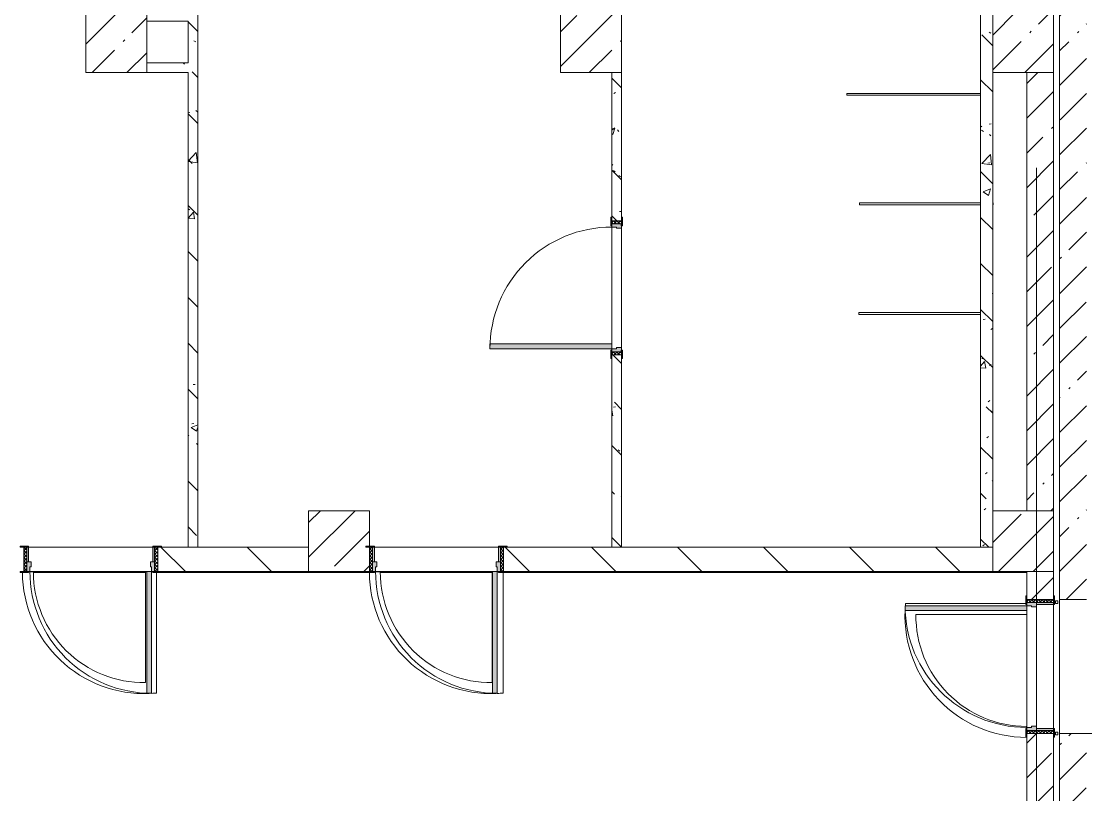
# Model space of a CAD drawing. Header units: millimetres. Extents: x -2766 to 205613, y -8553 to 29000.
# Drawn here: x 154822 to 163567, y 16767 to 23120 of the extents above; entities that cross this region are included whole.
import ezdxf

# ---------------------------------------------------------------- set-up
doc = ezdxf.new("R2010")
doc.units = ezdxf.units.MM
for name, color, linetype, lineweight, true_color in [('A-DOOR-2', 7, 'Continuous', 5, 0xaaaaaa), ('A-DOOR-3', 7, 'Continuous', 5, 0xe2e2e2), ('A-DOOR-FRAM-3', 7, 'Continuous', 5, 0xe2e2e2), ('A-DOOR-FRAM-4', 7, 'Continuous', 5, 0xaaaaaa), ('A-FLOR-2', 7, 'Continuous', 5, 0xaaaaaa), ('I-WALL-5', 7, 'Continuous', 5, 0x787878)]:
    doc.layers.add(name, color=color, linetype=linetype, lineweight=lineweight, true_color=true_color)
for name, color, linetype, lineweight in [('A-GENM-1', 7, 'Continuous', 5), ('A-WALL', 7, 'Continuous', 9), ('A-WALL-3', 7, 'Continuous', 5), ('I-WALL-3', 7, 'Continuous', 5), ('S-COLS-2', 7, 'Continuous', 5), ('Оси', 7, 'Continuous', 9)]:
    doc.layers.add(name, color=color, linetype=linetype, lineweight=lineweight)
pattern_1 = [(45, (78603, 0), (-285.1231, 285.1231), []), (45, (78888.1, 0), (-285.1231, 285.1231), [504.031, -100.806, 16.764, -84.042])]
pattern_2 = [(135, (78603, 0), (-377.1708, -377.1708), [533.4, -88.9, 17.78, -88.9]), (135, (78603, 376.94), (-377.1708, -377.1708), []), (50, (78603, 0), (637.6445, -55.7866), [66.675, -733.425]), (355, (78603, 0), (-123.3494, 668.699), [53.34, -586.74]), (100.451, (78656.1, -4.65), (514.299, 612.908), [56.665, -623.315]), (46.184, (78603, 177.8), (948.7764, -147.15), [100.012, -1100.137]), (96.636, (78682.05, 165.5), (830.909, 865.997), [84.998, -934.973]), (351.184, (78603, 177.8), (830.918, 865.988), [80.01, -880.11]), (21, (78691.9, 133.35), (530.6506, -357.9283), [66.675, -733.425]), (326, (78691.9, 133.35), (216.308, 644.6585), [53.34, -586.74]), (71.451, (78736.1, 103.5), (746.9596, 286.7243), [56.665, -623.315]), (37.5, (78602.98, 0), (10.81053, 295.9426), [16.764, -562.864, 16.764, -578.866, -588.962]), (37.5, (78602.98, 0), (10.81053, 295.9426), [-1175.258, 16.764, -572.198]), (7.5, (78602.98, 0), (233.8692, 350.6318), [16.764, -322.834, 16.764, -549.529, -224.472]), (7.5, (78602.98, 0), (233.8692, 350.6318), [-905.891, 16.764, -207.708]), (327.5, (78404.74, 0), (474.5678, -20.0513), [16.764, -205.486, 16.764, -676.656, -920.115]), (327.5, (78404.74, 0), (474.5678, -20.0513), [-915.67, 16.764, -903.351]), (317.5, (78315.84, 0), (518.4522, 88.9934), [16.764, -272.161, 16.764, -443.738, -653.415]), (317.5, (78315.84, 0), (518.4522, 88.9934), [-749.427, 16.764, -636.651])]

# ---------------------------------------------------------------- blocks, each defined once
blk = doc.blocks.new('BSC_Колонна _Прямоугольная - 500х500-23287078-2_2_1_птичка')
at = {"layer": 'S-COLS-2'}
h = blk.add_hatch(dxfattribs=at)
h.set_pattern_fill('FP_124', color=256, style=0, pattern_type=2)
h.set_pattern_definition([(45, (-84450, -22950), (-285.1231, 285.1231), []), (45, (-84164.88, -22950), (-285.1231, 285.1231), [504.031, -100.806, 16.764, -84.042])])
h.paths.add_polyline_path([(140, -250), (250, -250), (250, 250), (-250, 250), (-249.3, -250), (60, -250)])
for p, q in [((250, 250), (-250, 250)), ((-250, 250), (-250, -250)), ((250, -250), (250, 250)), ((-250, -250), (250, -250))]:
    blk.add_line(p, q, dxfattribs=at)
blk = doc.blocks.new('BSC_Колонна _Прямоугольная - 500х500-V198-2_2_1_птичка')
at = {"layer": 'S-COLS-2'}
h = blk.add_hatch(dxfattribs=at)
h.set_pattern_fill('FP_140', color=256, style=0, pattern_type=2)
h.set_pattern_definition([(45, (-77000, -22950), (-285.1231, 285.1231), []), (45, (-76714.88, -22950), (-285.1231, 285.1231), [504.031, -100.806, 16.764, -84.042])])
h.paths.add_polyline_path([(-250, -250), (250, -250), (250, 250), (-250, 250)])
for p, q in [((250, 250), (-250, 250)), ((-250, 250), (-250, -250)), ((250, -250), (250, 250)), ((-250, -250), (250, -250))]:
    blk.add_line(p, q, dxfattribs=at)
blk = doc.blocks.new('110_Дверь_СКБ_1Ст_Внутренняя1 - Д-4 1100x2100h_су мгн-V204-2_2_1_птичка')
at = {"layer": 'A-DOOR-2'}
h = blk.add_hatch(dxfattribs=at)
h.set_pattern_fill('FP_143', color=256, style=0, pattern_type=2)
h.set_pattern_definition([(135, (1751.41, 104.685), (-14.14214, -14.14214), []), (225, (1751.41, 104.685), (14.14214, -14.14214), [])])
h.paths.add_polyline_path([(537.5, -40), (562.5, -40), (562.5, 40), (537.5, 40), (537.5, -2)])
at = {"layer": 'A-DOOR-3'}
h = blk.add_hatch(color=256, dxfattribs=at)
h.paths.add_polyline_path([(-512.5, 25.9), (-512.5, -40), (-477.5, -40), (-477.5, 0), (-487.5, 0), (-487.5, 40), (-512.5, 40)])
h.paths.add_polyline_path([(502.5, -16), (502.5, -40), (537.5, -40), (537.5, 40), (512.5, 36), (512.5, 0), (502.5, 0)])
at = {"layer": 'A-DOOR-FRAM-3'}
for points in [[(-487.5, 53.4), (-487.5, 40), (-447.5, 40), (-447.5, 1040), (-487.5, 1040), (-487.5, 71.1)], [(-567.5, 48), (-567.5, 40), (-497.5, 40), (-497.5, 48), (-551.7, 48)], [(522.5, 48), (522.5, 40), (592.5, 40), (592.5, 48), (537.5, 48)], [(-567.5, -48), (-497.5, -48), (-497.5, -40), (-567.5, -40)], [(522.5, -40), (522.5, -48), (592.5, -48), (592.5, -40), (537.5, -40)]]:
    blk.add_hatch(color=256, dxfattribs=at).paths.add_polyline_path(points)
at = {"layer": 'A-DOOR-FRAM-4'}
h = blk.add_hatch(dxfattribs=at)
h.set_pattern_fill('FP_144', color=256, style=0, pattern_type=2)
h.set_pattern_definition([(45, (-371.384, 104.685), (-14.1421, 14.1421), []), (135, (-371.384, 104.685), (-14.1421, -14.1421), [])])
h.paths.add_polyline_path([(-537.5, -40), (-512.5, -40), (-512.5, 40), (-537.5, 40)])
at = {"layer": 'A-DOOR-2'}
for p, q in [((-487.5, 1040), (-487.5, 40)), ((-447.5, 1040), (-487.5, 1040)), ((-447.5, 40), (-447.5, 1040)), ((-487.5, 40), (-447.5, 40))]:
    blk.add_line(p, q, dxfattribs=at)
blk.add_arc((-487.5, 40), 1000, 360, 90, dxfattribs=at)
at = {"layer": 'A-DOOR-FRAM-4'}
for p, q in [((-497.5, 48), (-567.5, 48)), ((-567.5, 48), (-567.5, 40)), ((-567.5, 40), (-497.5, 40)), ((-512.5, 40), (-537.5, 40)), ((-537.5, 40), (-537.5, -40)), ((-487.5, 40), (-512.5, 40)), ((-512.5, 40), (-512.5, -40)), ((-512.5, -40), (-512.5, 40)), ((-497.5, 40), (-512.5, 40)), ((-512.5, 40), (-512.5, 39)), ((-512.5, 39), (-497.5, 39)), ((-497.5, 40), (-497.5, 48)), ((-497.5, 39), (-497.5, 40)), ((-487.5, 0), (-487.5, 40)), ((-477.5, 0), (-487.5, 0)), ((-477.5, -40), (-477.5, 0)), ((512.5, 0), (502.5, 0)), ((502.5, 0), (502.5, -40)), ((512.5, 40), (512.5, 0)), ((537.5, 40), (512.5, 40)), ((592.5, 48), (522.5, 48)), ((522.5, 48), (522.5, 40)), ((537.5, 40), (522.5, 40)), ((522.5, 40), (522.5, 39)), ((522.5, 40), (592.5, 40)), ((522.5, 39), (537.5, 39)), ((537.5, -40), (537.5, 40)), ((562.5, 40), (537.5, 40)), ((537.5, 40), (537.5, -40)), ((537.5, 39), (537.5, 40)), ((562.5, -40), (562.5, 40)), ((592.5, 40), (592.5, 48)), ((-497.5, -40), (-567.5, -40)), ((-567.5, -40), (-567.5, -48)), ((-567.5, -48), (-497.5, -48)), ((-537.5, -40), (-512.5, -40)), ((-497.5, -39), (-512.5, -39)), ((-512.5, -39), (-512.5, -40)), ((-512.5, -40), (-477.5, -40)), ((-512.5, -40), (-497.5, -40)), ((-497.5, -40), (-497.5, -39)), ((-497.5, -48), (-497.5, -40)), ((502.5, -40), (537.5, -40)), ((537.5, -39), (522.5, -39)), ((522.5, -39), (522.5, -40)), ((522.5, -40), (537.5, -40)), ((592.5, -40), (522.5, -40)), ((522.5, -40), (522.5, -48)), ((522.5, -48), (592.5, -48)), ((537.5, -40), (537.5, -39)), ((537.5, -40), (562.5, -40)), ((592.5, -48), (592.5, -40))]:
    blk.add_line(p, q, dxfattribs=at)
blk = doc.blocks.new('110_Дверь_СКБ_1Ст_Внутренняя1 - Д-4 1100x2100h_су мгн-V205-2_2_1_птичка')
at = {"layer": 'A-DOOR-2'}
h = blk.add_hatch(dxfattribs=at)
h.set_pattern_fill('FP_13', color=256, style=0, pattern_type=2)
h.set_pattern_definition([(135, (1751.41, 164.685), (-14.14214, -14.14214), []), (225, (1751.41, 164.685), (14.14214, -14.14214), [])])
h.paths.add_polyline_path([(562.5, 100), (537.5, 100), (537.5, -100), (562.5, -100), (562.5, 39.1)])
at = {"layer": 'A-DOOR-3'}
h = blk.add_hatch(color=256, dxfattribs=at)
h.paths.add_polyline_path([(-487.5, 100), (-512.5, 100), (-512.5, 20), (-477.5, 20), (-477.5, 60), (-487.5, 60)])
h.paths.add_polyline_path([(512.5, 100), (512.5, 60), (502.5, 60), (502.5, 20), (537.5, 20), (537.5, 100), (524.6, 100)])
at = {"layer": 'A-DOOR-FRAM-3'}
for points in [[(-487.5, 1100), (-487.5, 100), (-447.5, 102.4), (-447.5, 1100)], [(-536.4, 108), (-567.5, 107.1), (-567.5, 100), (-497.5, 102.4), (-497.5, 108), (-535.8, 108)], [(522.5, 108), (524.6, 100), (592.5, 100), (592.5, 108), (538.7, 108)], [(-512.5, 20), (-512.5, -100), (-497.5, -100), (-497.5, 20)], [(522.5, 20), (522.5, -100), (537.5, -100), (537.5, 20)], [(-512.5, -100), (-567.5, -100), (-567.5, -108), (-497.5, -108), (-497.5, -100)], [(537.5, -100), (522.5, -100), (522.5, -108), (592.5, -108), (592.5, -100), (562.5, -100)]]:
    blk.add_hatch(color=256, dxfattribs=at).paths.add_polyline_path(points)
at = {"layer": 'A-DOOR-FRAM-4'}
h = blk.add_hatch(dxfattribs=at)
h.set_pattern_fill('FP_14', color=256, style=0, pattern_type=2)
h.set_pattern_definition([(45, (-371.384, 164.685), (-14.1421, 14.1421), []), (135, (-371.384, 164.685), (-14.1421, -14.1421), [])])
h.paths.add_polyline_path([(-537.5, 100), (-537.5, -100), (-512.5, -95.3), (-512.5, 100)])
at = {"layer": 'A-DOOR-2'}
for p, q in [((-487.5, 1100), (-487.5, 100)), ((-447.5, 1100), (-487.5, 1100)), ((-447.5, 100), (-447.5, 1100)), ((-487.5, 100), (-447.5, 100))]:
    blk.add_line(p, q, dxfattribs=at)
blk.add_arc((-487.5, 100), 1000, 360, 90, dxfattribs=at)
at = {"layer": 'A-DOOR-FRAM-4'}
for p, q in [((-497.5, 108), (-567.5, 108)), ((-567.5, 108), (-567.5, 100)), ((-567.5, 100), (-497.5, 100)), ((-512.5, 100), (-537.5, 100)), ((-537.5, 100), (-537.5, -100)), ((-487.5, 100), (-512.5, 100)), ((-512.5, 100), (-512.5, 20)), ((-512.5, -100), (-512.5, 100)), ((-497.5, 100), (-512.5, 100)), ((-512.5, 100), (-512.5, 99)), ((-512.5, 99), (-497.5, 99)), ((-497.5, 100), (-497.5, 108)), ((-497.5, 99), (-497.5, 100)), ((-487.5, 60), (-487.5, 100)), ((512.5, 100), (512.5, 60)), ((537.5, 100), (512.5, 100)), ((592.5, 108), (522.5, 108)), ((522.5, 108), (522.5, 100)), ((537.5, 100), (522.5, 100)), ((522.5, 100), (522.5, 99)), ((522.5, 100), (592.5, 100)), ((522.5, 99), (537.5, 99)), ((537.5, 20), (537.5, 100)), ((562.5, 100), (537.5, 100)), ((537.5, 100), (537.5, -100)), ((537.5, 99), (537.5, 100)), ((562.5, -100), (562.5, 100)), ((592.5, 100), (592.5, 108)), ((-512.5, 20), (-477.5, 20)), ((-497.5, 20), (-512.5, 20)), ((-512.5, 20), (-512.5, -100)), ((-497.5, -100), (-497.5, 20)), ((-477.5, 60), (-487.5, 60)), ((-477.5, 20), (-477.5, 60)), ((512.5, 60), (502.5, 60)), ((502.5, 60), (502.5, 20)), ((502.5, 20), (537.5, 20)), ((537.5, 20), (522.5, 20)), ((522.5, 20), (522.5, -100)), ((537.5, -100), (537.5, 20)), ((-497.5, -100), (-567.5, -100)), ((-567.5, -100), (-567.5, -108)), ((-567.5, -108), (-497.5, -108)), ((-537.5, -100), (-512.5, -100)), ((-512.5, -100), (-497.5, -100)), ((-497.5, -108), (-497.5, -100)), ((522.5, -100), (537.5, -100)), ((592.5, -100), (522.5, -100)), ((522.5, -100), (522.5, -108)), ((522.5, -108), (592.5, -108)), ((537.5, -100), (562.5, -100)), ((592.5, -108), (592.5, -100))]:
    blk.add_line(p, q, dxfattribs=at)
blk = doc.blocks.new('131_Сантехническая перегородка - СП-2-29831410-2_2_1_птичка')
at = {"layer": 'A-GENM-1'}
for p, q in [((0, 8), (1100, 8)), ((1100, 8), (1100, -8)), ((1100, -8), (0, -8))]:
    blk.add_line(p, q, dxfattribs=at)
blk = doc.blocks.new('131_Сантехническая перегородка - СП-2-16286057-2_2_1_птичка')
at = {"layer": 'A-GENM-1'}
for p, q in [((0, 8), (995.7, 8)), ((0, 8), (0, -8)), ((1100, 8), (1100, -8)), ((995.7, -8), (0, -8))]:
    blk.add_line(p, q, dxfattribs=at)
blk = doc.blocks.new('131_Сантехническая перегородка - СП-2-V206-2_2_1_птичка')
at = {"layer": 'A-GENM-1'}
for p, q in [((0, 8), (1000.7, 8)), ((0, 8), (0, -8)), ((1000.7, -8), (0, -8))]:
    blk.add_line(p, q, dxfattribs=at)
blk = doc.blocks.new('110_Дверь_СКБ_1Ст_Внутренняя1 - Д-4 _л_ 1100x2100h_су мгн-V227-2_2_1_птичка')
at = {"layer": 'A-DOOR-2'}
h = blk.add_hatch(dxfattribs=at)
h.set_pattern_fill('FP_46', color=256, style=0, pattern_type=2)
h.set_pattern_definition([(135, (1751.41, 174.685), (-14.14214, -14.14214), []), (225, (1751.41, 174.685), (14.14214, -14.14214), [])])
h.paths.add_polyline_path([(537.5, -52), (537.5, -110), (562.5, -110), (562.5, 110), (537.5, 110), (537.5, 80)])
at = {"layer": 'A-DOOR-3'}
h = blk.add_hatch(color=256, dxfattribs=at)
h.paths.add_polyline_path([(-512.5, 110), (-512.5, 30), (-477.5, 30), (-477.5, 70), (-487.5, 70), (-487.5, 110)])
h.paths.add_polyline_path([(502.5, 54), (502.5, 30), (537.5, 30), (537.5, 110), (512.5, 110), (512.5, 70), (502.5, 70)])
at = {"layer": 'A-DOOR-FRAM-3'}
for points in [[(472.5, 1110), (472.5, 110), (512.5, 110.9), (512.5, 1110)], [(-567.5, 118), (-563, 110), (-497.5, 111.9), (-497.5, 118), (-544.4, 118)], [(522.5, 110.9), (522.5, 110), (592.5, 110.9), (592.5, 118), (522.5, 115.4)], [(-512.5, -52), (-512.5, -110), (-497.5, -110), (-497.5, 30), (-512.5, 30)], [(522.5, -102), (522.5, -110), (537.5, -105), (537.5, 30), (522.5, 30), (522.5, -52)], [(-567.5, -118), (-497.5, -117.7), (-497.5, -110), (-567.5, -110)], [(522.5, -110), (522.5, -118), (592.5, -116), (592.5, -110), (530.7, -110)]]:
    blk.add_hatch(color=256, dxfattribs=at).paths.add_polyline_path(points)
at = {"layer": 'A-DOOR-FRAM-4'}
h = blk.add_hatch(dxfattribs=at)
h.set_pattern_fill('FP_47', color=256, style=0, pattern_type=2)
h.set_pattern_definition([(45, (-371.384, 174.685), (-14.1421, 14.1421), []), (135, (-371.384, 174.685), (-14.1421, -14.1421), [])])
h.paths.add_polyline_path([(-537.5, 80), (-537.5, -110), (-512.5, -110), (-512.5, 110), (-537.5, 110), (-537.5, 95.6)])
at = {"layer": 'A-DOOR-2'}
for p, q in [((512.5, 1110), (472.5, 1110)), ((472.5, 1110), (472.5, 110)), ((512.5, 110), (512.5, 1110)), ((472.5, 110), (512.5, 110))]:
    blk.add_line(p, q, dxfattribs=at)
blk.add_arc((512.5, 110), 1000, 90, 180, dxfattribs=at)
at = {"layer": 'A-DOOR-FRAM-4'}
for p, q in [((-497.5, 118), (-567.5, 118)), ((-567.5, 118), (-567.5, 110)), ((-567.5, 110), (-497.5, 110)), ((-512.5, 110), (-537.5, 110)), ((-537.5, 110), (-537.5, -110)), ((-487.5, 110), (-512.5, 110)), ((-512.5, 110), (-512.5, 30)), ((-512.5, -110), (-512.5, 110)), ((-497.5, 110), (-512.5, 110)), ((-512.5, 110), (-512.5, 109)), ((-512.5, 109), (-497.5, 109)), ((-497.5, 110), (-497.5, 118)), ((-497.5, 109), (-497.5, 110)), ((-487.5, 70), (-487.5, 110)), ((512.5, 110), (512.5, 70)), ((537.5, 110), (512.5, 110)), ((592.5, 118), (522.5, 118)), ((522.5, 118), (522.5, 110)), ((537.5, 110), (522.5, 110)), ((522.5, 110), (522.5, 109)), ((522.5, 110), (592.5, 110)), ((522.5, 109), (537.5, 109)), ((537.5, 30), (537.5, 110)), ((562.5, 110), (537.5, 110)), ((537.5, 110), (537.5, -110)), ((537.5, 109), (537.5, 110)), ((562.5, -110), (562.5, 110)), ((592.5, 110), (592.5, 118)), ((-512.5, 30), (-477.5, 30)), ((-497.5, 30), (-512.5, 30)), ((-512.5, 30), (-512.5, -110)), ((-497.5, -110), (-497.5, 30)), ((-477.5, 70), (-487.5, 70)), ((-477.5, 30), (-477.5, 70)), ((512.5, 70), (502.5, 70)), ((502.5, 70), (502.5, 30)), ((502.5, 30), (537.5, 30)), ((537.5, 30), (522.5, 30)), ((522.5, 30), (522.5, -110)), ((537.5, -110), (537.5, 30)), ((-497.5, -110), (-567.5, -110)), ((-567.5, -110), (-567.5, -118)), ((-567.5, -118), (-497.5, -118)), ((-537.5, -110), (-512.5, -110)), ((-512.5, -110), (-497.5, -110)), ((-497.5, -118), (-497.5, -110)), ((522.5, -110), (537.5, -110)), ((592.5, -110), (522.5, -110)), ((522.5, -110), (522.5, -118)), ((522.5, -118), (592.5, -118)), ((537.5, -110), (562.5, -110)), ((592.5, -118), (592.5, -110))]:
    blk.add_line(p, q, dxfattribs=at)
blk = doc.blocks.new('BSC_Колонна _Прямоугольная - 500х500-V243-2_2_1_птичка')
at = {"layer": 'S-COLS-2'}
h = blk.add_hatch(dxfattribs=at)
h.set_pattern_fill('FP_169', color=256, style=0, pattern_type=2)
h.set_pattern_definition([(45, (-78830, -18850), (-285.1231, 285.1231), []), (45, (-78544.88, -18850), (-285.1231, 285.1231), [504.031, -100.806, 16.764, -84.042])])
h.paths.add_polyline_path([(220, -250), (250, -250), (250, -50), (220, -50), (220, -42), (250, -42), (250, 250), (-250, 250), (-250, -250)])
for p, q in [((250, 250), (-250, 250)), ((-250, 250), (-250, -250)), ((250, -42), (250, 250)), ((-250, -250), (220, -250))]:
    blk.add_line(p, q, dxfattribs=at)
blk = doc.blocks.new('BSC_Колонна _Прямоугольная - 500х500-V244-2_2_1_птичка')
at = {"layer": 'S-COLS-2'}
h = blk.add_hatch(dxfattribs=at)
h.set_pattern_fill('FP_170', color=256, style=0, pattern_type=2)
h.set_pattern_definition([(45, (-84450, -18850), (-285.1231, 285.1231), []), (45, (-84164.88, -18850), (-285.1231, 285.1231), [504.031, -100.806, 16.764, -84.042])])
h.paths.add_polyline_path([(60, -250), (250, -250), (250, 250), (-250, 250), (-250, -250), (41.4, -250)])
for p, q in [((250, 250), (-250, 250)), ((-250, 250), (-250, -250)), ((250, -250), (250, 250)), ((-250, -250), (250, -250))]:
    blk.add_line(p, q, dxfattribs=at)
blk = doc.blocks.new('BSC_Колонна _Прямоугольная - 500х500-V245-2_2_1_птичка')
at = {"layer": 'S-COLS-2'}
h = blk.add_hatch(dxfattribs=at)
h.set_pattern_fill('FP_171', color=256, style=0, pattern_type=2)
h.set_pattern_definition([(45, (-80900, -22950), (-285.1231, 285.1231), []), (45, (-80614.88, -22950), (-285.1231, 285.1231), [504.031, -100.806, 16.764, -84.042])])
h.paths.add_polyline_path([(170, -250), (250, -250), (250, 250), (-250, 250), (-250, -250)])
for p, q in [((250, 250), (-250, 250)), ((-250, 250), (-250, -250)), ((250, -250), (250, 250)), ((-250, -250), (250, -250))]:
    blk.add_line(p, q, dxfattribs=at)

msp = doc.modelspace()

# ---------------------------------------------------------------- hatches: boundary and pattern name
at = {"layer": 'I-WALL-3'}
h = msp.add_hatch(dxfattribs=at)
h.set_pattern_fill('FP_123', color=256, style=0, pattern_type=2)
h.set_pattern_definition(pattern_1)
h.paths.add_polyline_path([(163353, 18370), (163573, 18370), (163573, 27100), (163353, 27100), (163353, 18437.8)])
h = msp.add_hatch(dxfattribs=at)
h.set_pattern_fill('FP_123', color=256, style=0, pattern_type=2)
h.set_pattern_definition(pattern_1)
h.paths.add_polyline_path([(163113, 18570), (163303, 18570), (163303, 18600), (163083, 18600), (163083, 18570), (163094.4, 18570)])
h.paths.add_polyline_path([(163303, 19100), (163303, 22700), (163083, 22700), (163083, 19100), (163113, 19100)])
h.paths.add_polyline_path([(163207.1, 23200), (163303, 23200), (163303, 26600), (163083, 26600), (163083.8, 23200), (163113, 23200)])
h = msp.add_hatch(dxfattribs=at)
h.set_pattern_fill('FP_126', color=256, style=0, pattern_type=2)
h.set_pattern_definition([(135, (78603, 0), (-353.5534, -353.5534), [])])
h.paths.add_polyline_path([(157183, 18600), (157183, 18800), (155943, 18800), (155943, 18600), (156939.6, 18600)])
h.paths.add_polyline_path([(158978.1, 18600), (162803, 18600), (162803, 18800), (158783, 18800), (158783, 18600), (158885.4, 18600)])
h.paths.add_polyline_path([(152643, 18600), (154843, 18600), (154843, 18800), (152643, 18800), (152643, 18681)])
h.paths.add_polyline_path([(152143, 18600), (152143, 18800), (145363, 18800), (145363, 18600), (149733.3, 18600)])
h = msp.add_hatch(dxfattribs=at)
h.set_pattern_fill('FP_123', color=256, style=0, pattern_type=2)
h.set_pattern_definition(pattern_1)
h.paths.add_polyline_path([(163303, 15530), (163303, 17270), (163083, 17270), (163083, 15650), (163259, 15650)])
h.paths.add_polyline_path([(163303, 18370), (163303, 18570), (163083, 18570), (163083, 18370), (163245, 18370)])
h = msp.add_hatch(dxfattribs=at)
h.set_pattern_fill('FP_123', color=256, style=0, pattern_type=2)
h.set_pattern_definition(pattern_1)
h.paths.add_polyline_path([(163573, 16300), (163573, 17270), (163353, 17270), (163353, 16300)])
at = {"layer": 'I-WALL-5'}
h = msp.add_hatch(dxfattribs=at)
h.set_pattern_fill('FP_134', color=256, style=0, pattern_type=2)
h.set_pattern_definition(pattern_2)
h.paths.add_polyline_path([(156193, 18800), (156273, 18800), (156273, 26900), (156193, 26900), (156193, 18811.3)])
h = msp.add_hatch(dxfattribs=at)
h.set_pattern_fill('FP_134', color=256, style=0, pattern_type=2)
h.set_pattern_definition(pattern_2)
h.paths.add_polyline_path([(162803, 18800), (162803, 26900), (162703.7, 26900), (162703.7, 18800)])
h = msp.add_hatch(dxfattribs=at)
h.set_pattern_fill('FP_134', color=256, style=0, pattern_type=2)
h.set_pattern_definition(pattern_2)
h.paths.add_polyline_path([(156191.4, 22700), (156193, 22700), (156191.3, 22780), (155853, 22780), (155853, 22700), (155943, 22700)])
h = msp.add_hatch(dxfattribs=at)
h.set_pattern_fill('FP_134', color=256, style=0, pattern_type=2)
h.set_pattern_definition(pattern_2)
h.paths.add_polyline_path([(159753, 18800), (159753, 20380), (159673, 20380), (159673, 18800)])
h.paths.add_polyline_path([(159673, 21480), (159753, 21480), (159753, 22700), (159673, 22700), (159673, 21510)])

# ---------------------------------------------------------------- linework, layer by layer
at = {"layer": 'A-FLOR-2'}
for p, q in [((154921.9, 18596.6), (154883, 18596.6)), ((155841.9, 18592.9), (154922.1, 18592.9)), ((155853, 18597.6), (155841.9, 18597.6)), ((155841.9, 18597.6), (155841.9, 17687.6)), ((155903, 18597.6), (155893, 18597.6)), ((155931.9, 17602.6), (155931.9, 18592)), ((157653, 18592.9), (155973, 18592.9)), ((157771.9, 18596.6), (157723, 18596.6)), ((158691.9, 18592.9), (157772.1, 18592.9)), ((158691.9, 18597.6), (158691.9, 17687.6)), ((158741.1, 18597.6), (158733, 18597.6)), ((158781.9, 17602.6), (158781.9, 18592)), ((163083, 18592.9), (158813, 18592.9)), ((163353, 18370), (163353, 17270)), ((163075, 18338.2), (162087.1, 18338.2)), ((163082, 18320), (163082, 18330)), ((163082, 18248.2), (163082, 18280)), ((162172.1, 18248.2), (163082, 18248.2)), ((163081, 17310), (163081, 17328.2))]:
    msp.add_line(p, q, dxfattribs=at)
for centre, radius, start, end in [((155831.9, 18597.6), 1000, 180.32046, 272.39422), ((155831.9, 18597.6), 910, 180.06296, 270.62964), ((158681.9, 18597.6), 1000, 180.32046, 272.39422), ((158681.9, 18597.6), 910, 180.06296, 270.62964), ((163082, 18238.2), 1000, 177.59974, 269.9427), ((163082, 18238.2), 1000, 174.26083, 175.30446), ((163082, 18238.2), 910, 179.37036, 269.93704), ((155831.9, 18597.6), 1000, 273.50823, 275.73917), ((158681.9, 18597.6), 1000, 272.93441, 275.73917)]:
    msp.add_arc(centre, radius, start, end, dxfattribs=at)
at = {"layer": 'A-WALL'}
for p, q in [((156193, 18800), (156273, 18800)), ((159673, 18800), (159753, 18800)), ((162703.7, 18800), (162803, 18800))]:
    msp.add_line(p, q, dxfattribs=at)
at = {"layer": 'A-WALL-3'}
for p, q in [((163338, 18358.5), (163318, 18358.5)), ((163318, 18358.5), (163318, 18338.5)), ((163318, 18338.5), (163338, 18338.5)), ((163338, 18338.5), (163338, 18358.5)), ((163338, 17280), (163318, 17280)), ((163318, 17280), (163318, 17260)), ((163318, 17260), (163338, 17260)), ((163338, 17260), (163338, 17280))]:
    msp.add_line(p, q, dxfattribs=at)
at = {"layer": 'I-WALL-3'}
for p, q in [((163353, 27100), (163353, 18370)), ((156273, 18800), (156273, 26900)), ((162703.7, 23420), (162703.7, 18800)), ((155853, 23120), (156193, 23120)), ((156193, 23120), (156193, 22780)), ((156193, 22780), (155853, 22780)), ((155853, 22700), (156193, 22700)), ((156193, 22700), (156193, 18800)), ((159673, 22700), (159673, 21510)), ((159753, 21510), (159753, 22700)), ((162803.7, 19100), (162803.7, 22700)), ((163083, 22700), (163083, 19100)), ((163303, 19100), (163303, 22700)), ((159673, 20470), (159673, 21430)), ((159753, 21420), (159753, 20440)), ((159673, 20350), (159673, 18800)), ((159753, 18800), (159753, 20350)), ((154883, 18800), (155903, 18800)), ((156193, 18800), (155973, 18800)), ((157183, 18800), (156273, 18800)), ((157723, 18800), (158741.1, 18800)), ((159673, 18800), (158813, 18800)), ((162703.7, 18800), (159753, 18800)), ((155853, 18600), (154893, 18600)), ((155973, 18600), (157183, 18600)), ((158693, 18600), (157733, 18600)), ((158813, 18600), (162803, 18600)), ((163083, 18600), (163083, 18400)), ((163303, 18400), (163303, 18600)), ((163353, 18370), (163573, 18370)), ((163083, 17320), (163083, 18280)), ((163303, 18330), (163303, 17310)), ((163083, 17240), (163083, 16130)), ((163303, 11550), (163303, 17240)), ((165564.7, 17270), (163353, 17270)), ((163353, 17270), (163353, 10400))]:
    msp.add_line(p, q, dxfattribs=at)
at = {"layer": 'Оси'}
msp.add_line((163163, 10029.8), (163163, 21915.1), dxfattribs=at)

# ---------------------------------------------------------------- block references
at = {"layer": 'A-DOOR-2'}
for name, p, rotation in [('110_Дверь_СКБ_1Ст_Внутренняя1 - Д-4 1100x2100h_су мгн-V204-2_2_1_птичка', (159713, 20917.5), 89.99999999999984), ('110_Дверь_СКБ_1Ст_Внутренняя1 - Д-4 1100x2100h_су мгн-V205-2_2_1_птичка', (155405.5, 18700), 180), ('110_Дверь_СКБ_1Ст_Внутренняя1 - Д-4 1100x2100h_су мгн-V205-2_2_1_птичка', (158245.5, 18700), 180), ('110_Дверь_СКБ_1Ст_Внутренняя1 - Д-4 _л_ 1100x2100h_су мгн-V227-2_2_1_птичка', (163193, 17807.5), 89.9999999999999)]:
    msp.add_blockref(name, p, dxfattribs=dict(at, rotation=rotation))
at = {"layer": 'A-GENM-1', "rotation": 180}
msp.add_blockref('131_Сантехническая перегородка - СП-2-29831410-2_2_1_птичка', (162703.7, 22520), dxfattribs=at)
at = {"layer": 'A-GENM-1'}
for name, p in [('131_Сантехническая перегородка - СП-2-16286057-2_2_1_птичка', (161708, 21620)), ('131_Сантехническая перегородка - СП-2-V206-2_2_1_птичка', (161703, 20720))]:
    msp.add_blockref(name, p, dxfattribs=at)
at = {"layer": 'S-COLS-2'}
for name, p in [('BSC_Колонна _Прямоугольная - 500х500-V198-2_2_1_птичка', (155603, 22950)), ('BSC_Колонна _Прямоугольная - 500х500-V245-2_2_1_птичка', (159503, 22950)), ('BSC_Колонна _Прямоугольная - 500х500-23287078-2_2_1_птичка', (163053, 22950)), ('BSC_Колонна _Прямоугольная - 500х500-V243-2_2_1_птичка', (157433, 18850)), ('BSC_Колонна _Прямоугольная - 500х500-V244-2_2_1_птичка', (163053, 18850))]:
    msp.add_blockref(name, p, dxfattribs=at)

doc.saveas('drawing.dxf')
